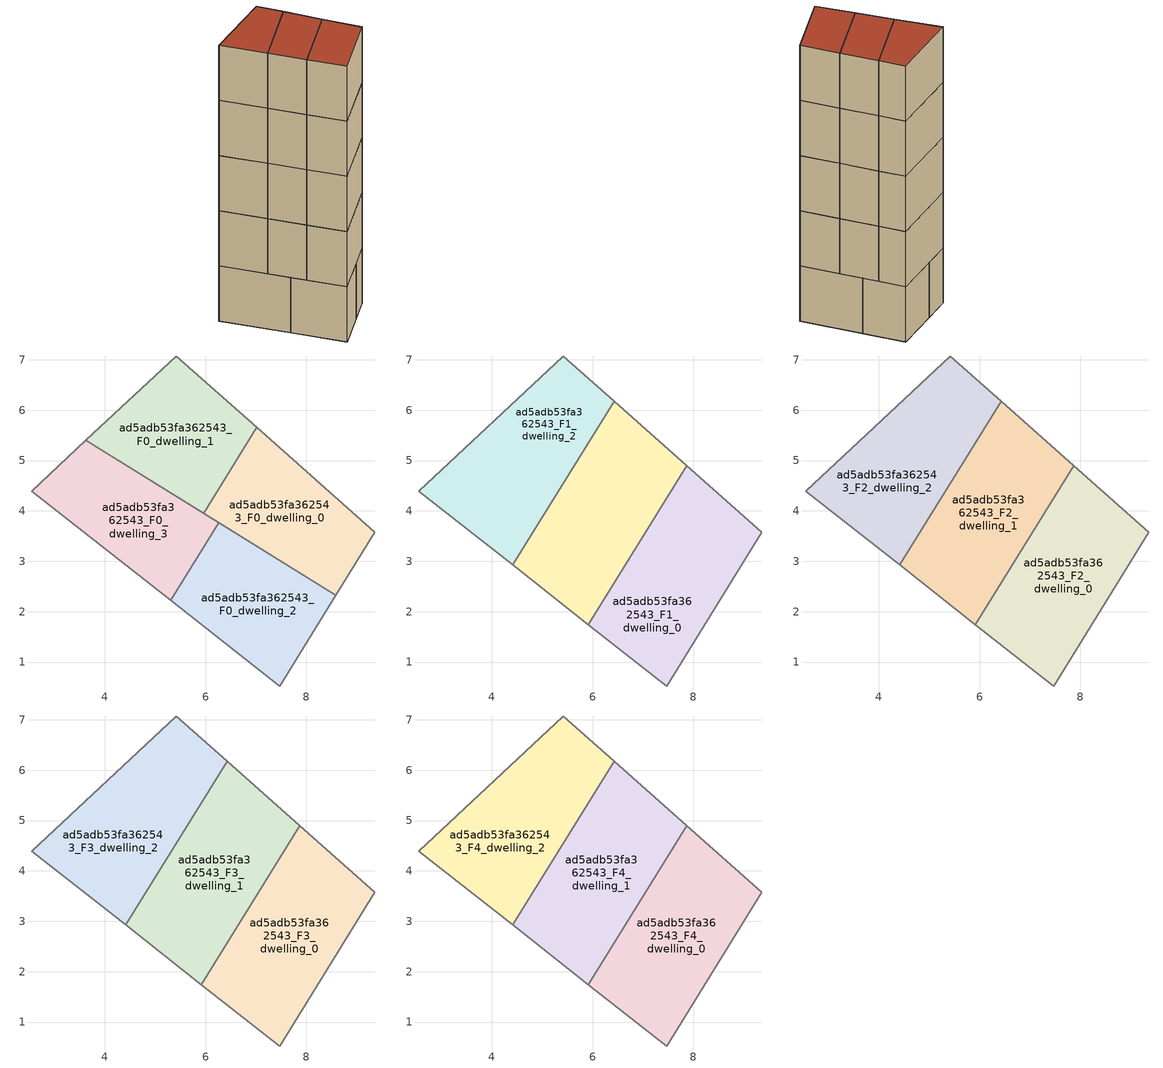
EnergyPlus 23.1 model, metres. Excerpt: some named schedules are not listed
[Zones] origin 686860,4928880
ad5adb53fa362543_F0_dwelling_0
 floor ground (EU_floor_Construction): 8.58,2.33 9.36,3.58 7.02,5.66 5.96,3.95 z0
 wall adiabatic (EU_wall_Construction): 7.02,5.66 9.36,3.58 8.58,2.33 5.96,3.95 z0:3
 wall to ad5adb53fa362543_F0_dwelling_1 (EU_wall_Construction): 5.96,3.95 7.02,5.66 z0:3
 ceiling adiabatic (EU_roof_Construction): 7.87,4.9 6.92,3.36 5.96,3.95 7.02,5.66 z3
ad5adb53fa362543_F0_dwelling_1
 floor ground (EU_floor_Construction): 5.96,3.95 7.02,5.66 5.42,7.08 3.62,5.4 z0
 wall adiabatic (EU_wall_Construction): 5.96,3.95 3.62,5.4 5.42,7.08 7.02,5.66 z0:3
 ceiling adiabatic (EU_roof_Construction): 6.43,6.18 5.3,4.36 3.62,5.4 5.42,7.08 z3
ad5adb53fa362543_F0_dwelling_2
 floor ground (EU_floor_Construction): 7.47,0.53 8.58,2.33 6.26,3.76 5.31,2.22 z0
 wall adiabatic (EU_wall_Construction): 6.26,3.76 8.58,2.33 7.47,0.53 5.31,2.22 z0:3
 wall to ad5adb53fa362543_F0_dwelling_3 (EU_wall_Construction): 5.31,2.22 6.26,3.76 z0:3
 ceiling adiabatic (EU_roof_Construction): 8.58,2.33 7.47,0.53 5.31,2.22 6.26,3.76 z3
ad5adb53fa362543_F0_dwelling_3
 floor ground (EU_floor_Construction): 5.31,2.22 6.26,3.76 3.62,5.4 2.55,4.39 z0
 wall adiabatic (EU_wall_Construction): 5.31,2.22 2.55,4.39 3.62,5.4 6.26,3.76 z0:3
ad5adb53fa362543_F1_dwelling_0
 floor adiabatic (EU_floor_Construction): 7.47,0.53 8.58,2.33 6.92,3.36 5.92,1.75 z3
 floor to ad5adb53fa362543_F0_dwelling_0 (EU_floor_Construction): 8.58,2.33 9.36,3.58 7.87,4.9 6.92,3.36 z3
 wall to ad5adb53fa362543_F1_dwelling_1 (EU_wall_Construction): 5.92,1.75 7.87,4.9 z3:6
 wall adiabatic (EU_wall_Construction): 7.87,4.9 9.36,3.58 7.47,0.53 5.92,1.75 z3:6
ad5adb53fa362543_F1_dwelling_1
 floor to ad5adb53fa362543_F0_dwelling_3 (EU_floor_Construction): 5.31,2.22 6.26,3.76 5.3,4.36 4.42,2.93 z3
 floor to ad5adb53fa362543_F0_dwelling_1 (EU_floor_Construction): 5.96,3.95 7.02,5.66 6.43,6.18 5.3,4.36 z3
 floor adiabatic (EU_floor_Construction): 5.92,1.75 7.87,4.9 6.43,6.18 7.02,5.66 5.96,3.95 5.3,4.36 6.26,3.76 5.31,2.22 z3
 wall to ad5adb53fa362543_F1_dwelling_2 (EU_wall_Construction): 4.42,2.93 6.43,6.18 z3:6
 wall adiabatic (EU_wall_Construction): 6.43,6.18 7.87,4.9 / 5.92,1.75 4.42,2.93 z3:6
ad5adb53fa362543_F1_dwelling_2
 floor to ad5adb53fa362543_F0_dwelling_3 (EU_floor_Construction): 4.42,2.93 5.3,4.36 3.62,5.4 2.55,4.39 z3
 floor adiabatic (EU_floor_Construction): 5.3,4.36 6.43,6.18 5.42,7.08 2.55,4.39 3.62,5.4 z3
 wall adiabatic (EU_wall_Construction): 4.42,2.93 2.55,4.39 5.42,7.08 6.43,6.18 z3:6
ad5adb53fa362543_F2_dwelling_0
 floor to ad5adb53fa362543_F1_dwelling_0 (EU_floor_Construction): 7.47,0.53 9.36,3.58 7.87,4.9 5.92,1.75 z6
 wall to ad5adb53fa362543_F2_dwelling_1 (EU_wall_Construction): 5.92,1.75 7.87,4.9 z6:9
 wall adiabatic (EU_wall_Construction): 7.87,4.9 9.36,3.58 7.47,0.53 5.92,1.75 z6:9
ad5adb53fa362543_F2_dwelling_1
 floor to ad5adb53fa362543_F1_dwelling_1 (EU_floor_Construction): 5.92,1.75 7.87,4.9 6.43,6.18 4.42,2.93 z6
 wall to ad5adb53fa362543_F2_dwelling_2 (EU_wall_Construction): 4.42,2.93 6.43,6.18 z6:9
 wall adiabatic (EU_wall_Construction): 6.43,6.18 7.87,4.9 / 5.92,1.75 4.42,2.93 z6:9
ad5adb53fa362543_F2_dwelling_2
 floor to ad5adb53fa362543_F1_dwelling_2 (EU_floor_Construction): 4.42,2.93 6.43,6.18 5.42,7.08 2.55,4.39 z6
 wall adiabatic (EU_wall_Construction): 4.42,2.93 2.55,4.39 5.42,7.08 6.43,6.18 z6:9
ad5adb53fa362543_F3_dwelling_0
 floor to ad5adb53fa362543_F2_dwelling_0 (EU_floor_Construction): 7.47,0.53 9.36,3.58 7.87,4.9 5.92,1.75 z9
 wall to ad5adb53fa362543_F3_dwelling_1 (EU_wall_Construction): 5.92,1.75 7.87,4.9 z9:12
 wall adiabatic (EU_wall_Construction): 7.87,4.9 9.36,3.58 7.47,0.53 5.92,1.75 z9:12
ad5adb53fa362543_F3_dwelling_1
 floor to ad5adb53fa362543_F2_dwelling_1 (EU_floor_Construction): 5.92,1.75 7.87,4.9 6.43,6.18 4.42,2.93 z9
 wall to ad5adb53fa362543_F3_dwelling_2 (EU_wall_Construction): 4.42,2.93 6.43,6.18 z9:12
 wall adiabatic (EU_wall_Construction): 6.43,6.18 7.87,4.9 / 5.92,1.75 4.42,2.93 z9:12
ad5adb53fa362543_F3_dwelling_2
 floor to ad5adb53fa362543_F2_dwelling_2 (EU_floor_Construction): 4.42,2.93 6.43,6.18 5.42,7.08 2.55,4.39 z9
 wall adiabatic (EU_wall_Construction): 4.42,2.93 2.55,4.39 5.42,7.08 6.43,6.18 z9:12
ad5adb53fa362543_F4_dwelling_0
 floor to ad5adb53fa362543_F3_dwelling_0 (EU_floor_Construction): 7.47,0.53 9.36,3.58 7.87,4.9 5.92,1.75 z12
 wall to ad5adb53fa362543_F4_dwelling_1 (EU_wall_Construction): 5.92,1.75 7.87,4.9 z12:15
 wall adiabatic (EU_wall_Construction): 7.87,4.9 9.36,3.58 7.47,0.53 5.92,1.75 z12:15
 roof outside (EU_roof_Construction): 9.36,3.58 7.47,0.53 5.92,1.75 7.87,4.9 z15
ad5adb53fa362543_F4_dwelling_1
 floor to ad5adb53fa362543_F3_dwelling_1 (EU_floor_Construction): 5.92,1.75 7.87,4.9 6.43,6.18 4.42,2.93 z12
 wall to ad5adb53fa362543_F4_dwelling_2 (EU_wall_Construction): 4.42,2.93 6.43,6.18 z12:15
 wall adiabatic (EU_wall_Construction): 6.43,6.18 7.87,4.9 / 5.92,1.75 4.42,2.93 z12:15
 roof outside (EU_roof_Construction): 7.87,4.9 5.92,1.75 4.42,2.93 6.43,6.18 z15
ad5adb53fa362543_F4_dwelling_2
 floor to ad5adb53fa362543_F3_dwelling_2 (EU_floor_Construction): 4.42,2.93 6.43,6.18 5.42,7.08 2.55,4.39 z12
 wall adiabatic (EU_wall_Construction): 4.42,2.93 2.55,4.39 5.42,7.08 6.43,6.18 z12:15
 roof outside (EU_roof_Construction): 6.43,6.18 4.42,2.93 2.55,4.39 5.42,7.08 z15
[Building]
EU S2 Campaign: North Axis=0; Terrain=City; Solar Distribution=FullExterior
[Site:Location]
Bologna: Latitude=44.5; Longitude=11.25; Time Zone=1; Elevation=37
[SizingPeriod:WeatherFileDays]
AnnualSizingPeriod: Begin Month=1; Begin Day of Month=1; End Month=12; End Day of Month=31; Day of Week for Start Day=Monday; Use Weather File Daylight Saving Period=No; Use Weather File Rain and Snow Indicators=No
[MATERIAL]
EU_InternalMass_Material: Roughness=MediumRough; Thickness=0.1; Conductivity=1; Density=1800; Specific Heat=900; Thermal Absorptance=0.9; Solar Absorptance=0.7; Visible Absorptance=0.7
[MATERIAL:NOMASS] Roughness=MediumRough; Thermal Absorptance=0.9; Solar Absorptance=0.7; Visible Absorptance=0.7
Name | Thermal Resistance
EU_wall_NoMass | 0.905828
EU_roof_NoMass | 0.37593
EU_floor_NoMass | 0.67114
[CONSTRUCTION]
EU_wall_Construction: EU_wall_NoMass
EU_roof_Construction: EU_roof_NoMass
EU_floor_Construction: EU_floor_NoMass
EU_InternalMass_Construction: EU_InternalMass_Material
[ZONE] Type=1; Multiplier=1; Ceiling Height=autocalculate; Floor Area=autocalculate; Part of Total Floor Area=Yes
Name | Volume
ad5adb53fa362543_F0_dwelling_0 | 16.0957
ad5adb53fa362543_F1_dwelling_0; ad5adb53fa362543_F2_dwelling_0; ad5adb53fa362543_F3_dwelling_0; ad5adb53fa362543_F4_dwelling_0; ad5adb53fa362543_F1_dwelling_1; ad5adb53fa362543_F2_dwelling_1; ad5adb53fa362543_F3_dwelling_1; ad5adb53fa362543_F4_dwelling_1 | 21.4622
ad5adb53fa362543_F0_dwelling_1 | 16.0935
ad5adb53fa362543_F0_dwelling_2 | 16.0994
ad5adb53fa362543_F1_dwelling_2; ad5adb53fa362543_F2_dwelling_2; ad5adb53fa362543_F3_dwelling_2; ad5adb53fa362543_F4_dwelling_2 | 21.4644
ad5adb53fa362543_F0_dwelling_3 | 16.0942
[INTERNALMASS] Construction=EU_InternalMass_Construction
Name | Zone or ZoneList | Surface Area
ad5adb53fa362543_F0_dwelling_0_EU_InternalMass | ad5adb53fa362543_F0_dwelling_0 | 5.36528
ad5adb53fa362543_F0_dwelling_1_EU_InternalMass | ad5adb53fa362543_F0_dwelling_1 | 5.36457
ad5adb53fa362543_F0_dwelling_2_EU_InternalMass | ad5adb53fa362543_F0_dwelling_2 | 5.36639
ad5adb53fa362543_F0_dwelling_3_EU_InternalMass | ad5adb53fa362543_F0_dwelling_3 | 5.36467
ad5adb53fa362543_F1_dwelling_0_EU_InternalMass | ad5adb53fa362543_F1_dwelling_0 | 7.1542
ad5adb53fa362543_F1_dwelling_1_EU_InternalMass | ad5adb53fa362543_F1_dwelling_1 | 7.15418
ad5adb53fa362543_F1_dwelling_2_EU_InternalMass | ad5adb53fa362543_F1_dwelling_2 | 7.15463
ad5adb53fa362543_F2_dwelling_0_EU_InternalMass | ad5adb53fa362543_F2_dwelling_0 | 7.1542
ad5adb53fa362543_F2_dwelling_1_EU_InternalMass | ad5adb53fa362543_F2_dwelling_1 | 7.15418
ad5adb53fa362543_F2_dwelling_2_EU_InternalMass | ad5adb53fa362543_F2_dwelling_2 | 7.15463
ad5adb53fa362543_F3_dwelling_0_EU_InternalMass | ad5adb53fa362543_F3_dwelling_0 | 7.1542
ad5adb53fa362543_F3_dwelling_1_EU_InternalMass | ad5adb53fa362543_F3_dwelling_1 | 7.15418
ad5adb53fa362543_F3_dwelling_2_EU_InternalMass | ad5adb53fa362543_F3_dwelling_2 | 7.15463
ad5adb53fa362543_F4_dwelling_0_EU_InternalMass | ad5adb53fa362543_F4_dwelling_0 | 7.1542
ad5adb53fa362543_F4_dwelling_1_EU_InternalMass | ad5adb53fa362543_F4_dwelling_1 | 7.15418
ad5adb53fa362543_F4_dwelling_2_EU_InternalMass | ad5adb53fa362543_F4_dwelling_2 | 7.15463
[OTHEREQUIPMENT] Fuel Type=Electricity; Design Level Calculation Method=Watts/Area; Power per Zone Floor Area=1; Fraction Latent=0; Fraction Radiant=0; Fraction Lost=0; Carbon Dioxide Generation Rate=0; EndUse Subcategory=EU_Step8_InternalGains
Name | Zone or ZoneList or Space or SpaceList | Schedule
EU_Step8_InternalGain_ad5adb53fa362543_F0_dwelling_0_f000 | ad5adb53fa362543_F0_dwelling_0 | EU_Step8_GainSchedule_ad5adb53fa362543_F0_dwelling_0_f000
EU_Step8_InternalGain_ad5adb53fa362543_F0_dwelling_1_f000 | ad5adb53fa362543_F0_dwelling_1 | EU_Step8_GainSchedule_ad5adb53fa362543_F0_dwelling_1_f000
EU_Step8_InternalGain_ad5adb53fa362543_F0_dwelling_2_f000 | ad5adb53fa362543_F0_dwelling_2 | EU_Step8_GainSchedule_ad5adb53fa362543_F0_dwelling_2_f000
EU_Step8_InternalGain_ad5adb53fa362543_F0_dwelling_3_f000 | ad5adb53fa362543_F0_dwelling_3 | EU_Step8_GainSchedule_ad5adb53fa362543_F0_dwelling_3_f000
EU_Step8_InternalGain_ad5adb53fa362543_F1_dwelling_0_f000 | ad5adb53fa362543_F1_dwelling_0 | EU_Step8_GainSchedule_ad5adb53fa362543_F1_dwelling_0_f000
EU_Step8_InternalGain_ad5adb53fa362543_F1_dwelling_1_f000 | ad5adb53fa362543_F1_dwelling_1 | EU_Step8_GainSchedule_ad5adb53fa362543_F1_dwelling_1_f000
EU_Step8_InternalGain_ad5adb53fa362543_F1_dwelling_2_f000 | ad5adb53fa362543_F1_dwelling_2 | EU_Step8_GainSchedule_ad5adb53fa362543_F1_dwelling_2_f000
EU_Step8_InternalGain_ad5adb53fa362543_F2_dwelling_0_f000 | ad5adb53fa362543_F2_dwelling_0 | EU_Step8_GainSchedule_ad5adb53fa362543_F2_dwelling_0_f000
EU_Step8_InternalGain_ad5adb53fa362543_F2_dwelling_1_f000 | ad5adb53fa362543_F2_dwelling_1 | EU_Step8_GainSchedule_ad5adb53fa362543_F2_dwelling_1_f000
EU_Step8_InternalGain_ad5adb53fa362543_F2_dwelling_2_f000 | ad5adb53fa362543_F2_dwelling_2 | EU_Step8_GainSchedule_ad5adb53fa362543_F2_dwelling_2_f000
EU_Step8_InternalGain_ad5adb53fa362543_F3_dwelling_0_f000 | ad5adb53fa362543_F3_dwelling_0 | EU_Step8_GainSchedule_ad5adb53fa362543_F3_dwelling_0_f000
EU_Step8_InternalGain_ad5adb53fa362543_F3_dwelling_1_f000 | ad5adb53fa362543_F3_dwelling_1 | EU_Step8_GainSchedule_ad5adb53fa362543_F3_dwelling_1_f000
EU_Step8_InternalGain_ad5adb53fa362543_F3_dwelling_2_f000 | ad5adb53fa362543_F3_dwelling_2 | EU_Step8_GainSchedule_ad5adb53fa362543_F3_dwelling_2_f000
EU_Step8_InternalGain_ad5adb53fa362543_F4_dwelling_0_f000 | ad5adb53fa362543_F4_dwelling_0 | EU_Step8_GainSchedule_ad5adb53fa362543_F4_dwelling_0_f000
EU_Step8_InternalGain_ad5adb53fa362543_F4_dwelling_1_f000 | ad5adb53fa362543_F4_dwelling_1 | EU_Step8_GainSchedule_ad5adb53fa362543_F4_dwelling_1_f000
EU_Step8_InternalGain_ad5adb53fa362543_F4_dwelling_2_f000 | ad5adb53fa362543_F4_dwelling_2 | EU_Step8_GainSchedule_ad5adb53fa362543_F4_dwelling_2_f000
[ZONEVENTILATION:DESIGNFLOWRATE] Schedule=EU_AlwaysOn; Design Flow Rate Calculation Method=AirChanges/Hour; Air Changes per Hour=0.73129; Ventilation Type=Natural; Fan Pressure Rise=0; Fan Total Efficiency=1; Constant Term Coefficient=1; Temperature Term Coefficient=0; Velocity Term Coefficient=0; Velocity Squared Term Coefficient=0; Minimum Indoor Temperature=-100; Maximum Indoor Temperature=100; Delta Temperature=-100; Minimum Outdoor Temperature=-100; Maximum Outdoor Temperature=100; Maximum Wind Speed=40
Name | Zone or ZoneList or Space or SpaceList
EU_ConstantAir_ad5adb53fa362543_F0_dwelling_0 | ad5adb53fa362543_F0_dwelling_0
EU_ConstantAir_ad5adb53fa362543_F0_dwelling_1 | ad5adb53fa362543_F0_dwelling_1
EU_ConstantAir_ad5adb53fa362543_F0_dwelling_2 | ad5adb53fa362543_F0_dwelling_2
EU_ConstantAir_ad5adb53fa362543_F0_dwelling_3 | ad5adb53fa362543_F0_dwelling_3
EU_ConstantAir_ad5adb53fa362543_F1_dwelling_0 | ad5adb53fa362543_F1_dwelling_0
EU_ConstantAir_ad5adb53fa362543_F1_dwelling_1 | ad5adb53fa362543_F1_dwelling_1
EU_ConstantAir_ad5adb53fa362543_F1_dwelling_2 | ad5adb53fa362543_F1_dwelling_2
EU_ConstantAir_ad5adb53fa362543_F2_dwelling_0 | ad5adb53fa362543_F2_dwelling_0
EU_ConstantAir_ad5adb53fa362543_F2_dwelling_1 | ad5adb53fa362543_F2_dwelling_1
EU_ConstantAir_ad5adb53fa362543_F2_dwelling_2 | ad5adb53fa362543_F2_dwelling_2
EU_ConstantAir_ad5adb53fa362543_F3_dwelling_0 | ad5adb53fa362543_F3_dwelling_0
EU_ConstantAir_ad5adb53fa362543_F3_dwelling_1 | ad5adb53fa362543_F3_dwelling_1
EU_ConstantAir_ad5adb53fa362543_F3_dwelling_2 | ad5adb53fa362543_F3_dwelling_2
EU_ConstantAir_ad5adb53fa362543_F4_dwelling_0 | ad5adb53fa362543_F4_dwelling_0
EU_ConstantAir_ad5adb53fa362543_F4_dwelling_1 | ad5adb53fa362543_F4_dwelling_1
EU_ConstantAir_ad5adb53fa362543_F4_dwelling_2 | ad5adb53fa362543_F4_dwelling_2
[HVACTEMPLATE:THERMOSTAT] Constant Heating Setpoint=20; Constant Cooling Setpoint=50
EU_HeatOnly_ad5adb53fa362543_F0_dwelling_0; EU_HeatOnly_ad5adb53fa362543_F0_dwelling_1; EU_HeatOnly_ad5adb53fa362543_F0_dwelling_2; EU_HeatOnly_ad5adb53fa362543_F0_dwelling_3; EU_HeatOnly_ad5adb53fa362543_F1_dwelling_0; EU_HeatOnly_ad5adb53fa362543_F1_dwelling_1; EU_HeatOnly_ad5adb53fa362543_F1_dwelling_2; EU_HeatOnly_ad5adb53fa362543_F2_dwelling_0; EU_HeatOnly_ad5adb53fa362543_F2_dwelling_1; EU_HeatOnly_ad5adb53fa362543_F2_dwelling_2; EU_HeatOnly_ad5adb53fa362543_F3_dwelling_0; EU_HeatOnly_ad5adb53fa362543_F3_dwelling_1; EU_HeatOnly_ad5adb53fa362543_F3_dwelling_2; EU_HeatOnly_ad5adb53fa362543_F4_dwelling_0; EU_HeatOnly_ad5adb53fa362543_F4_dwelling_1; EU_HeatOnly_ad5adb53fa362543_F4_dwelling_2
[HVACTEMPLATE:ZONE:IDEALLOADSAIRSYSTEM] System Availability Schedule=EU_AlwaysOn; Maximum Heating Supply Air Temperature=50; Minimum Cooling Supply Air Temperature=13; Maximum Heating Supply Air Humidity Ratio=0.0156; Minimum Cooling Supply Air Humidity Ratio=0.0077; Heating Limit=NoLimit; Cooling Limit=NoLimit; Heating Availability Schedule=EU_AlwaysOn; Cooling Availability Schedule=EU_CoolingOff; Dehumidification Control Type=ConstantSensibleHeatRatio; Cooling Sensible Heat Ratio=0.7; Dehumidification Setpoint=60; Humidification Control Type=None; Humidification Setpoint=30; Outdoor Air Method=None; Outdoor Air Flow Rate per Person=0.00944; Outdoor Air Flow Rate per Zone Floor Area=0; Outdoor Air Flow Rate per Zone=0; Demand Controlled Ventilation Type=None; Outdoor Air Economizer Type=NoEconomizer; Heat Recovery Type=None; Sensible Heat Recovery Effectiveness=0.7; Latent Heat Recovery Effectiveness=0.65
Name | Template Thermostat
ad5adb53fa362543_F0_dwelling_0 | EU_HeatOnly_ad5adb53fa362543_F0_dwelling_0
ad5adb53fa362543_F0_dwelling_1 | EU_HeatOnly_ad5adb53fa362543_F0_dwelling_1
ad5adb53fa362543_F0_dwelling_2 | EU_HeatOnly_ad5adb53fa362543_F0_dwelling_2
ad5adb53fa362543_F0_dwelling_3 | EU_HeatOnly_ad5adb53fa362543_F0_dwelling_3
ad5adb53fa362543_F1_dwelling_0 | EU_HeatOnly_ad5adb53fa362543_F1_dwelling_0
ad5adb53fa362543_F1_dwelling_1 | EU_HeatOnly_ad5adb53fa362543_F1_dwelling_1
ad5adb53fa362543_F1_dwelling_2 | EU_HeatOnly_ad5adb53fa362543_F1_dwelling_2
ad5adb53fa362543_F2_dwelling_0 | EU_HeatOnly_ad5adb53fa362543_F2_dwelling_0
ad5adb53fa362543_F2_dwelling_1 | EU_HeatOnly_ad5adb53fa362543_F2_dwelling_1
ad5adb53fa362543_F2_dwelling_2 | EU_HeatOnly_ad5adb53fa362543_F2_dwelling_2
ad5adb53fa362543_F3_dwelling_0 | EU_HeatOnly_ad5adb53fa362543_F3_dwelling_0
ad5adb53fa362543_F3_dwelling_1 | EU_HeatOnly_ad5adb53fa362543_F3_dwelling_1
ad5adb53fa362543_F3_dwelling_2 | EU_HeatOnly_ad5adb53fa362543_F3_dwelling_2
ad5adb53fa362543_F4_dwelling_0 | EU_HeatOnly_ad5adb53fa362543_F4_dwelling_0
ad5adb53fa362543_F4_dwelling_1 | EU_HeatOnly_ad5adb53fa362543_F4_dwelling_1
ad5adb53fa362543_F4_dwelling_2 | EU_HeatOnly_ad5adb53fa362543_F4_dwelling_2
[SIZING:ZONE] Zone Cooling Design Supply Air Temperature Input Method=SupplyAirTemperature; Zone Cooling Design Supply Air Temperature=13; Zone Heating Design Supply Air Temperature Input Method=SupplyAirTemperature; Zone Heating Design Supply Air Temperature=50; Zone Cooling Design Supply Air Humidity Ratio=0.008; Zone Heating Design Supply Air Humidity Ratio=0.008; Cooling Design Air Flow Method=DesignDay; Cooling Design Air Flow Rate=0; Cooling Minimum Air Flow per Zone Floor Area=0.000762; Cooling Minimum Air Flow=0; Cooling Minimum Air Flow Fraction=0.2; Heating Design Air Flow Method=DesignDay; Heating Design Air Flow Rate=0; Heating Maximum Air Flow per Zone Floor Area=0.002032; Heating Maximum Air Flow=0.141576; Heating Maximum Air Flow Fraction=0.3; Account for Dedicated Outdoor Air System=No; Dedicated Outdoor Air System Control Strategy=NeutralSupplyAir; Dedicated Outdoor Air Low Setpoint Temperature for Design=autosize; Dedicated Outdoor Air High Setpoint Temperature for Design=autosize; Zone Load Sizing Method=Sensible Load Only No Latent Load; Zone Latent Cooling Design Supply Air Humidity Ratio Input Method=HumidityRatioDifference; Zone Cooling Design Supply Air Humidity Ratio Difference=0.005; Zone Latent Heating Design Supply Air Humidity Ratio Input Method=HumidityRatioDifference; Zone Humidification Design Supply Air Humidity Ratio Difference=0.005
ad5adb53fa362543_F0_dwelling_0; ad5adb53fa362543_F0_dwelling_1; ad5adb53fa362543_F0_dwelling_2; ad5adb53fa362543_F0_dwelling_3; ad5adb53fa362543_F1_dwelling_0; ad5adb53fa362543_F1_dwelling_1; ad5adb53fa362543_F1_dwelling_2; ad5adb53fa362543_F2_dwelling_0; ad5adb53fa362543_F2_dwelling_1; ad5adb53fa362543_F2_dwelling_2; ad5adb53fa362543_F3_dwelling_0; ad5adb53fa362543_F3_dwelling_1; ad5adb53fa362543_F3_dwelling_2; ad5adb53fa362543_F4_dwelling_0; ad5adb53fa362543_F4_dwelling_1; ad5adb53fa362543_F4_dwelling_2
[SCHEDULE:FILE] Column Number=1; Rows to Skip at Top=0; Number of Hours of Data=8760; Column Separator=Comma; Interpolate to Timestep=No; Minutes per Item=60; Adjust Schedule for Daylight Savings=Yes
Name | File
EU_Step8_GainSchedule_ad5adb53fa362543_F0_dwelling_0_f000 | ../../schedules/ad5adb53fa362543/ad5adb53fa362543_F0_dwelling_0_f000_gain.csv
EU_Step8_GainSchedule_ad5adb53fa362543_F0_dwelling_1_f000 | ../../schedules/ad5adb53fa362543/ad5adb53fa362543_F0_dwelling_1_f000_gain.csv
EU_Step8_GainSchedule_ad5adb53fa362543_F0_dwelling_2_f000 | ../../schedules/ad5adb53fa362543/ad5adb53fa362543_F0_dwelling_2_f000_gain.csv
EU_Step8_GainSchedule_ad5adb53fa362543_F0_dwelling_3_f000 | ../../schedules/ad5adb53fa362543/ad5adb53fa362543_F0_dwelling_3_f000_gain.csv
EU_Step8_GainSchedule_ad5adb53fa362543_F1_dwelling_0_f000 | ../../schedules/ad5adb53fa362543/ad5adb53fa362543_F1_dwelling_0_f000_gain.csv
EU_Step8_GainSchedule_ad5adb53fa362543_F1_dwelling_1_f000 | ../../schedules/ad5adb53fa362543/ad5adb53fa362543_F1_dwelling_1_f000_gain.csv
EU_Step8_GainSchedule_ad5adb53fa362543_F1_dwelling_2_f000 | ../../schedules/ad5adb53fa362543/ad5adb53fa362543_F1_dwelling_2_f000_gain.csv
